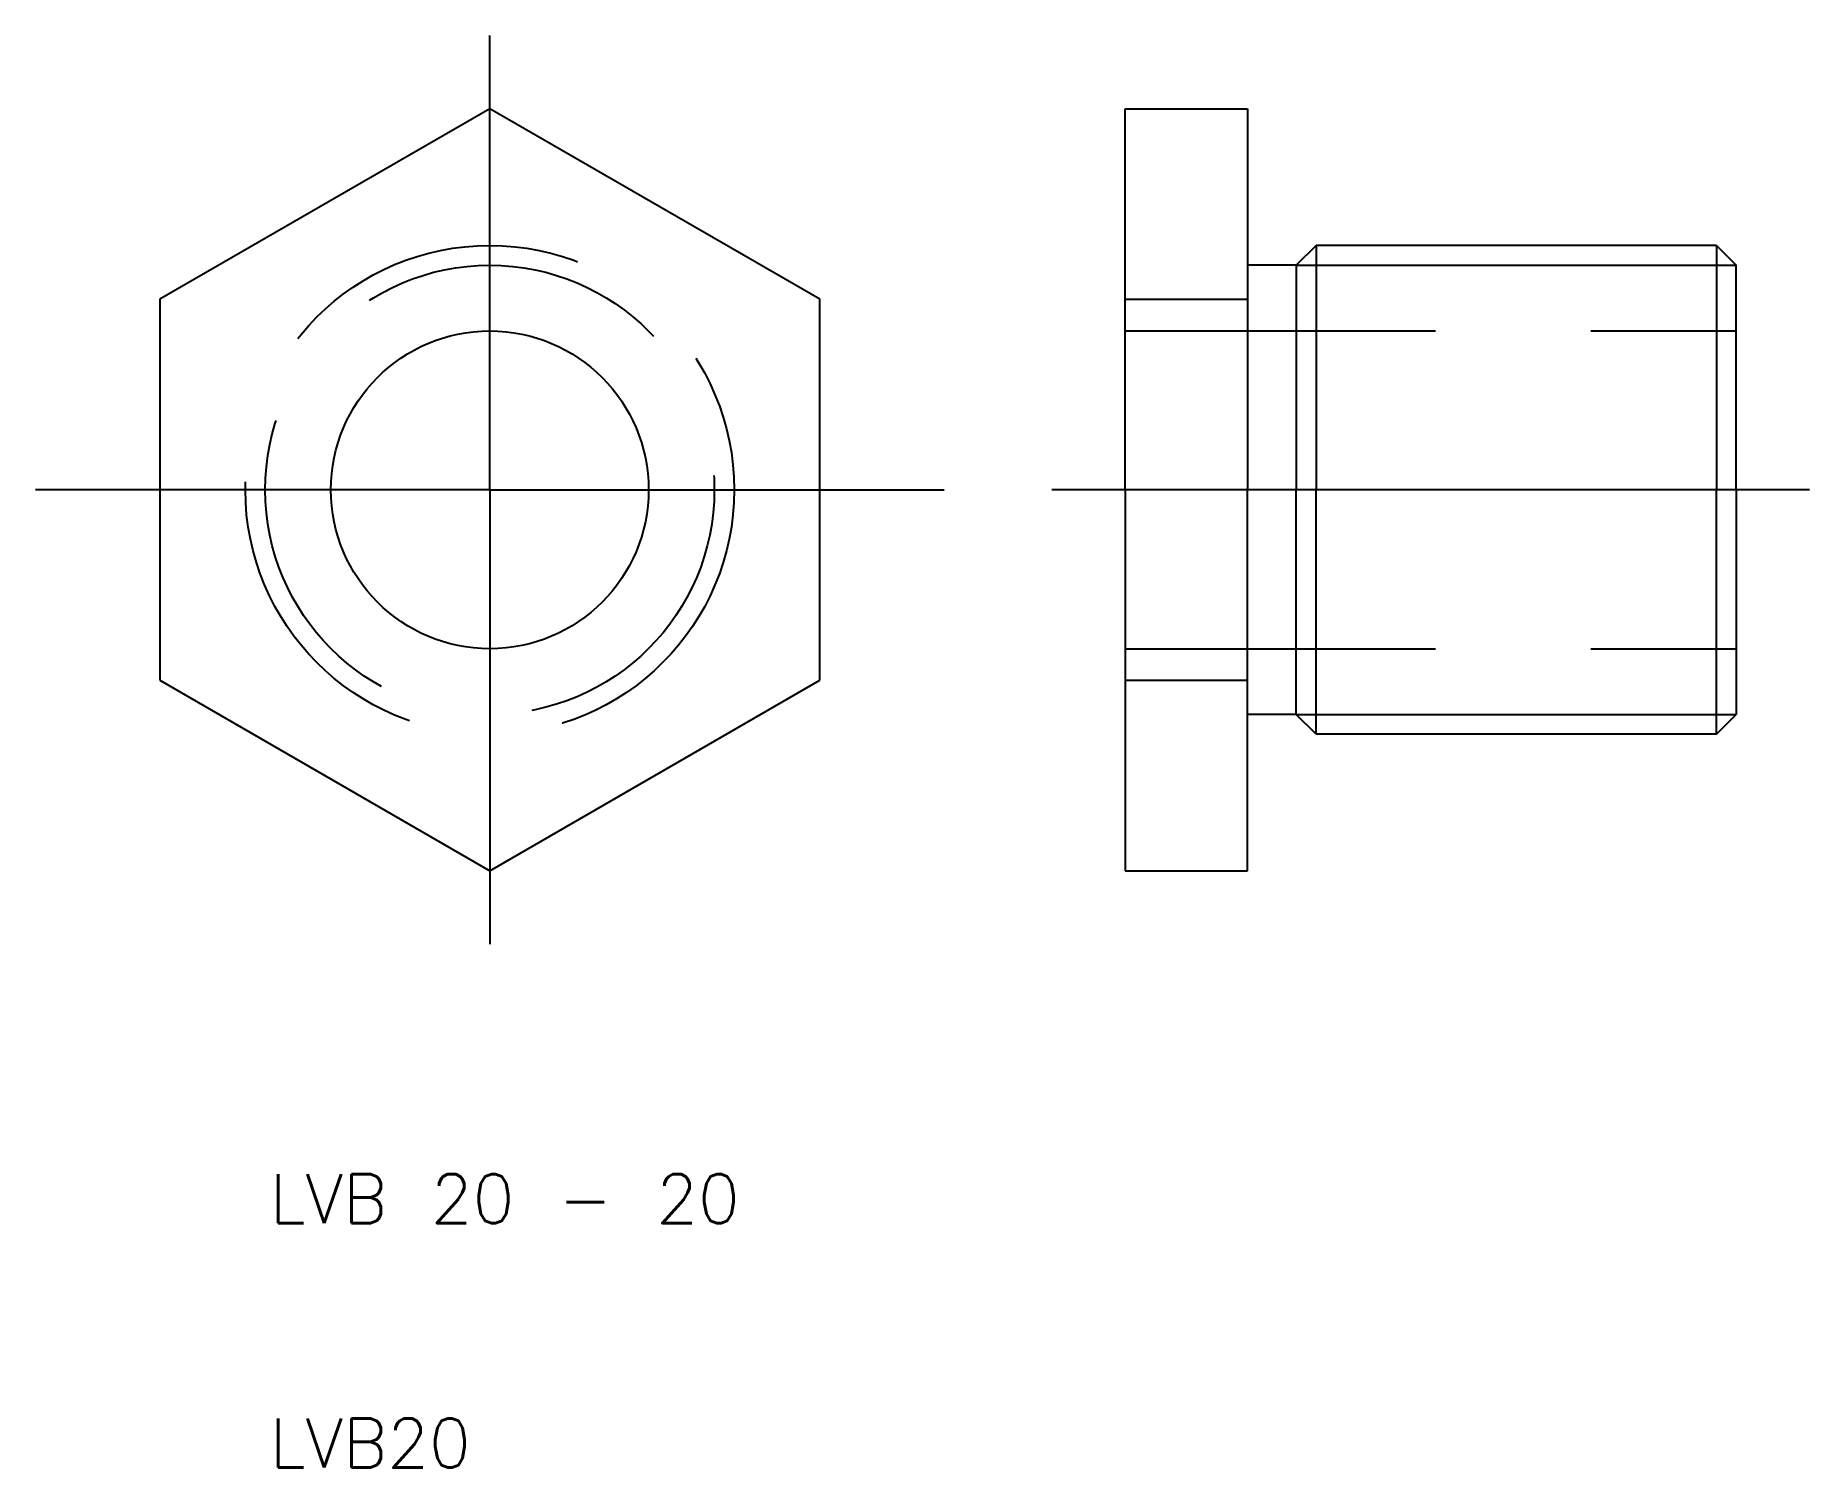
# Model space of a CAD drawing. Extents: x 0.4 to 73, y 10 to 68.6.
import ezdxf

# ---------------------------------------------------------------- set-up
doc = ezdxf.new("R2010")
doc.units = 0
doc.linetypes.add('CENTER', pattern=[50.8, 31.75, -6.35, 6.35, -6.35])
doc.linetypes.add('DASHED', pattern=[19.05, 12.7, -6.35])
doc.layers.get('0').update_dxf_attribs({"linetype": 'CONTINUOUS'})
doc.layers.add('CENTER', color=1, linetype='CENTER')
doc.styles.get("Standard").update_dxf_attribs({"font": 'txt.shx'})

msp = doc.modelspace()

# ---------------------------------------------------------------- linework, layer by layer
for p, q in [((19, 65.588), (5.5, 57.794)), ((32.5, 57.794), (19, 65.588)), ((45, 65.588), (50, 65.588)), ((45, 50), (45, 65.588)), ((50, 65.588), (50, 59.188)), ((52.812, 60), (52, 59.188)), ((52.812, 60), (52.812, 50)), ((69.188, 60), (52.812, 60)), ((69.188, 60), (70, 59.188)), ((69.188, 60), (69.188, 50)), ((52, 59.188), (50, 59.188)), ((50, 59.188), (50, 50)), ((52, 59.188), (52, 50)), ((70, 50), (70, 59.188)), ((5.5, 57.794), (5.5, 42.206)), ((32.5, 42.206), (32.5, 57.794)), ((45, 57.794), (50, 57.794)), ((45, 50), (45, 34.412)), ((50, 40.812), (50, 50)), ((52, 40.812), (52, 50)), ((52.812, 40), (52.812, 50)), ((69.188, 40), (69.188, 50)), ((70, 50), (70, 40.812)), ((5.5, 42.206), (19, 34.412)), ((19, 34.412), (32.5, 42.206)), ((45, 42.206), (50, 42.206)), ((50, 34.412), (50, 40.812)), ((52, 40.812), (50, 40.812)), ((52.812, 40), (52, 40.812)), ((69.188, 40), (70, 40.812)), ((69.188, 40), (52.812, 40)), ((45, 34.412), (50, 34.412))]:
    msp.add_line(p, q)
at = {"color": 3}
for p, q in [((52, 59.188), (70, 59.188)), ((52, 40.812), (70, 40.812))]:
    msp.add_line(p, q, dxfattribs=at)
at = {"color": 3, "linetype": 'DASHED'}
for p, q in [((45, 56.5), (70, 56.5)), ((45, 43.5), (70, 43.5))]:
    msp.add_line(p, q, dxfattribs=at)
for radius in [10, 9.188]:
    msp.add_circle((19, 50), radius, dxfattribs=at)
msp.add_circle((19, 50), 6.5)
at = {"layer": 'CENTER'}
for p, q in [((19, 50), (19, 68.588)), ((19, 50), (0.412, 50)), ((19, 50), (37.588, 50)), ((19, 50), (19, 31.412)), ((73, 50), (42, 50))]:
    msp.add_line(p, q, dxfattribs=at)

# ---------------------------------------------------------------- texts
for s, p in [('LVB 20 - 20', (10, 20)), ('LVB20', (10, 10))]:
    msp.add_text(s, height=2).set_placement(p)

doc.saveas('drawing.dxf')
